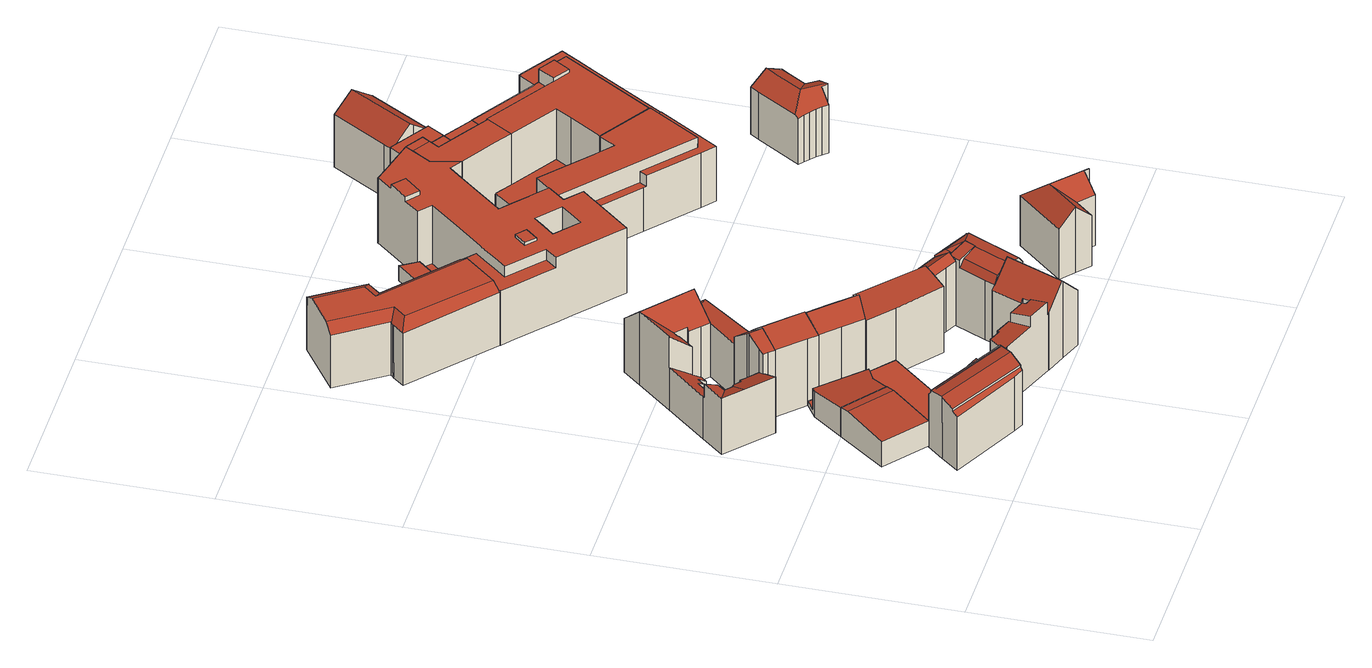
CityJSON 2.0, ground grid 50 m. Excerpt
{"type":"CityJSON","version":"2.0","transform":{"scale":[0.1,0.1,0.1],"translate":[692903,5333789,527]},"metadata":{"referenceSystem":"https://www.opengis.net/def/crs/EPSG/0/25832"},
"CityObjects":{
"building1":{"type":"Building","attributes":{"Gemeindeschluessel":"09162000","HoeheDach":"538.114","HoeheGrund":"528.506","Methode":"2000","NiedrigsteTraufeDesGebaeudes":"536.510","Geometrietyp2DReferenz":"3000","function":"31001_2000","roofType":"3100","measuredHeight":9.61,"storeysAboveGround":2},"geometry":[{"type":"MultiSurface","lod":"2","boundaries":[[[0,1,2,3,4]],[[4,5,6,0]],[[3,7,5,4]],[[8,9,2,1]],[[8,1,0,6]],[[7,3,2,9]],[[5,7,9,8,6]]],"semantics":{"surfaces":[{"type":"WallSurface"},{"type":"RoofSurface"},{"type":"GroundSurface"}],"values":[0,1,0,0,1,2,0]}}]},
"building2":{"type":"Building","attributes":{"Gemeindeschluessel":"09162000","HoeheDach":"547.770","HoeheGrund":"528.208","Methode":"2000","NiedrigsteTraufeDesGebaeudes":"545.065","Geometrietyp2DReferenz":"3000","function":"31001_9998","roofType":"3100","measuredHeight":19.56,"storeysAboveGround":6},"geometry":[{"type":"MultiSurface","lod":"2","boundaries":[[[10,11,12,13,14,15,16,17,18,19]],[[20,21,22,23,24,25]],[[10,26,27,11]],[[13,28,29,14]],[[28,30,31,32,29]],[[16,15,33,34,35,25,24]],[[12,11,27,36,37,31,30]],[[37,36,34,33,38]],[[25,35,39,20]],[[17,23,22,18]],[[10,19,21,20,39,26]],[[31,37,38,32]],[[15,14,29,32,38,33]],[[12,30,28,13]],[[36,27,26,39,35,34]],[[16,24,23,17]],[[18,22,21,19]]],"semantics":{"surfaces":[{"type":"GroundSurface"},{"type":"RoofSurface"},{"type":"WallSurface"}],"values":[0,1,2,2,1,2,2,1,2,2,2,2,2,2,1,2,2]}}]},
"building3":{"type":"Building","attributes":{"Gemeindeschluessel":"09162000","HoeheDach":"532.810","HoeheGrund":"528.420","Methode":"1000","NiedrigsteTraufeDesGebaeudes":"532.810","Geometrietyp2DReferenz":"3000","function":"31001_2000","roofType":"1000","measuredHeight":4.39,"storeysAboveGround":1},"geometry":[{"type":"MultiSurface","lod":"2","boundaries":[[[40,41,42,43]],[[44,45,46,47]],[[41,40,48,44,47,49]],[[43,42,50,46,45,51]],[[49,50,42,41]],[[48,51,45,44]],[[47,46,50,49]],[[43,51,48,40]]],"semantics":{"surfaces":[{"type":"WallSurface"},{"type":"GroundSurface"},{"type":"RoofSurface"}],"values":[0,0,1,2,0,0,0,0]}}]},
"building4":{"type":"Building","attributes":{"Gemeindeschluessel":"09162000","HoeheDach":"537.884","HoeheGrund":"528.452","Methode":"9999","NiedrigsteTraufeDesGebaeudes":"529.710","Geometrietyp2DReferenz":"3000","function":"31001_2000","roofType":"1000","measuredHeight":9.43},"geometry":[{"type":"MultiSurface","lod":"2","boundaries":[[[52,53,54,55]],[[56,9,2,57,58,52,55,59,60]],[[55,54,61,59]],[[62,57,2,63]],[[63,2,9,64]],[[56,65,64,9]],[[59,61,66,60]],[[58,57,62,67,68,69]],[[62,63,64,65,70,67]],[[56,60,66,71,70,65]],[[68,67,70,71]],[[58,69,53,52]],[[71,66,61,54,53,69,68]]],"semantics":{"surfaces":[{"type":"WallSurface"},{"type":"GroundSurface"},{"type":"RoofSurface"}],"values":[0,1,0,0,0,0,0,0,2,0,0,0,2]}}]},
"building5":{"type":"Building","attributes":{"Gemeindeschluessel":"09162000","HoeheDach":"552.320","HoeheGrund":"528.265","Methode":"2000","NiedrigsteTraufeDesGebaeudes":"547.486","Geometrietyp2DReferenz":"3000","function":"31001_9998","roofType":"3100","measuredHeight":24.05},"geometry":[{"type":"MultiSurface","lod":"2","boundaries":[[[72,73,74,75]],[[76,77,78,79,80]],[[81,79,78,73,82,83]],[[80,79,81,84]],[[75,74,85,86]],[[86,85,87,88]],[[76,80,84,89,90,72,75,86,88]],[[88,87,77,76]],[[89,83,82,90]],[[90,82,73,72]],[[84,81,83,89]],[[78,77,87,85,74,73]]],"semantics":{"surfaces":[{"type":"WallSurface"},{"type":"RoofSurface"},{"type":"GroundSurface"}],"values":[0,0,1,0,0,0,2,0,0,0,0,1]}}]},
"building6":{"type":"Building","attributes":{"Gemeindeschluessel":"09162000","HoeheDach":"551.880","HoeheGrund":"528.126","Methode":"2000","NiedrigsteTraufeDesGebaeudes":"531.721","Geometrietyp2DReferenz":"3000","function":"31001_9998","roofType":"3100","measuredHeight":23.75,"storeysAboveGround":5},"geometry":[{"type":"MultiSurface","lod":"2","boundaries":[[[91,92,93,94]],[[95,96,97,93,92,98,99,100,101,102,103,104,105,106]],[[107,108,109,110]],[[111,112,113,114,115,116]],[[117,118,119,120]],[[121,122,123,124]],[[125,126,108,107]],[[127,128,129,130,131]],[[115,114,132,133]],[[134,135,136,137]],[[138,139,140,141]],[[142,96,95,143]],[[144,100,99,145]],[[146,147,148,149,150,151]],[[152,97,96,142]],[[153,154,155,156]],[[157,158,159,160,161,162,163]],[[164,101,100,144]],[[141,140,148,147]],[[165,166,98,92,91,167]],[[162,161,150,149]],[[127,168,169,170,171,125,107,110,112,111,172,173,134,137,138,141,147,146,174,175,176,164,144,145,166,165,121,124,152,142,143,158,157,177,178,120,119,153,156,128]],[[169,179,180,170]],[[181,182,183,178,177,184]],[[185,186,171,170,180]],[[165,167,122,121]],[[135,134,173,187]],[[185,180,179,188,131,130,182,181]],[[158,143,95,106,159]],[[189,172,111,116]],[[94,123,122,167,91]],[[126,186,185,181,184,132,114,113,109,108]],[[145,99,98,166]],[[130,129,155,154,118,117,183,182]],[[156,155,129,128]],[[174,104,103,175]],[[127,131,188,168]],[[177,157,163,133,132,184]],[[172,189,187,173]],[[168,188,179,169]],[[174,146,151,190,105,104]],[[189,116,115,133,163,162,149,148,140,139,136,135,187]],[[176,102,101,164]],[[106,105,190,160,159]],[[137,136,139,138]],[[110,109,113,112]],[[183,117,120,178]],[[119,118,154,153]],[[126,125,171,186]],[[190,151,150,161,160]],[[152,124,123,94,93,97]],[[175,103,102,176]]],"semantics":{"surfaces":[{"type":"WallSurface"},{"type":"RoofSurface"},{"type":"GroundSurface"}],"values":[0,1,0,0,0,0,0,0,0,0,0,0,0,0,0,0,0,0,0,0,0,2,0,0,0,0,0,1,0,0,1,1,0,1,0,0,0,0,0,0,0,1,0,1,0,0,0,0,0,1,0,0]}}]},
"building7":{"type":"Building","attributes":{"Gemeindeschluessel":"09162000","HoeheDach":"552.524","HoeheGrund":"528.330","Methode":"2000","NiedrigsteTraufeDesGebaeudes":"547.489","Geometrietyp2DReferenz":"3000","function":"31001_9998","roofType":"3100","measuredHeight":24.19,"storeysAboveGround":6},"geometry":[{"type":"MultiSurface","lod":"2","boundaries":[[[76,191,192,193]],[[194,195,196,197]],[[193,192,198,199]],[[199,198,200,195,194]],[[200,198,192,191,201]],[[197,196,202,80]],[[196,195,200,201,202]],[[80,202,201,191,76]],[[80,76,193,199,194,197]]],"semantics":{"surfaces":[{"type":"WallSurface"},{"type":"RoofSurface"},{"type":"GroundSurface"}],"values":[0,0,0,0,1,0,1,0,2]}}]},
"building8":{"type":"Building","attributes":{"Gemeindeschluessel":"09162000","HoeheDach":"552.420","HoeheGrund":"528.360","Methode":"2000","NiedrigsteTraufeDesGebaeudes":"547.346","Geometrietyp2DReferenz":"3000","function":"31001_9998","roofType":"3100","measuredHeight":24.06,"storeysAboveGround":6},"geometry":[{"type":"MultiSurface","lod":"2","boundaries":[[[203,204,205,206]],[[206,205,207,208]],[[205,204,209,210,211,207]],[[208,212,213,214,215,216,217,203,206]],[[212,218,219,213]],[[217,209,204,203]],[[216,220,210,209,217]],[[213,219,221,214]],[[221,219,218,211,210,220]],[[221,220,216,215,214]],[[208,207,211,218,212]]],"semantics":{"surfaces":[{"type":"WallSurface"},{"type":"RoofSurface"},{"type":"GroundSurface"}],"values":[0,0,1,2,0,0,0,0,1,0,0]}}]},
"building9":{"type":"Building","attributes":{"Gemeindeschluessel":"09162000","HoeheDach":"528.510","HoeheGrund":"528.192","Methode":"2000","NiedrigsteTraufeDesGebaeudes":"528.510","Geometrietyp2DReferenz":"3000","function":"31001_2000","roofType":"1000","measuredHeight":0.318},"geometry":[{"type":"MultiSurface","lod":"2","boundaries":[[[222,223,224,225]],[[226,222,225,227,228,229]],[[229,230,231,226]],[[224,223,231,230,232,233]],[[223,222,226,231]],[[225,224,233,227]],[[232,228,227,233]],[[230,229,228,232]]],"semantics":{"surfaces":[{"type":"WallSurface"},{"type":"GroundSurface"},{"type":"RoofSurface"}],"values":[0,1,0,2,0,0,0,0]}}]},
"building10":{"type":"Building","attributes":{"Gemeindeschluessel":"09162000","HoeheDach":"545.169","HoeheGrund":"528.183","Methode":"2000","NiedrigsteTraufeDesGebaeudes":"544.132","Geometrietyp2DReferenz":"3000","function":"31001_9998","roofType":"1000","measuredHeight":16.99,"storeysAboveGround":5},"geometry":[{"type":"MultiSurface","lod":"2","boundaries":[[[234,235,236,237]],[[238,239,240,241]],[[242,243,244,245]],[[246,247,248,249]],[[250,251,244,243,252]],[[239,238,247,246]],[[249,248,235,234]],[[238,241,250,252,236,235,248,247]],[[252,243,242,237,236]],[[240,253,251,250,241]],[[240,239,246,249,234,237,242,245,253]],[[245,244,251,253]]],"semantics":{"surfaces":[{"type":"WallSurface"},{"type":"RoofSurface"},{"type":"GroundSurface"}],"values":[0,0,0,0,1,0,0,1,0,0,2,0]}}]},
"building11":{"type":"Building","attributes":{"Gemeindeschluessel":"09162000","HoeheDach":"552.690","HoeheGrund":"528.026","Methode":"2000","NiedrigsteTraufeDesGebaeudes":"545.383","Geometrietyp2DReferenz":"3000","function":"31001_9998","roofType":"3100","measuredHeight":24.66,"storeysAboveGround":5},"geometry":[{"type":"MultiSurface","lod":"2","boundaries":[[[254,255,256,257]],[[258,259,260,261]],[[262,263,264,265,266,267,268,269]],[[268,267,270,271]],[[272,273,274,275]],[[276,261,260,277,278]],[[260,259,279,280,256,255,281,277]],[[254,282,283,281,255]],[[275,274,284,285]],[[276,263,262,286,287,272,275,285,288,289,290,291,292,293,294,295,282,254,257,296,297,258,261]],[[296,280,279,297]],[[285,284,298,288]],[[257,256,280,296]],[[297,279,259,258]],[[292,291,299,300,301,302]],[[264,278,277,281,283,303,304,305,302,301,265]],[[290,306,299,291]],[[266,300,299,306,270,267]],[[287,307,273,272]],[[289,271,270,306,290]],[[295,303,283,282]],[[292,302,305,293]],[[262,269,308,286]],[[276,278,264,263]],[[269,268,271,298,284,274,273,307,308]],[[286,308,307,287]],[[301,300,266,265]],[[293,305,304,294]],[[294,304,303,295]],[[288,298,271,289]]],"semantics":{"surfaces":[{"type":"WallSurface"},{"type":"RoofSurface"},{"type":"GroundSurface"}],"values":[0,0,0,0,0,0,1,0,0,2,0,0,0,0,0,1,0,1,0,0,0,0,0,0,1,0,0,0,0,0]}}]},
"building12":{"type":"Building","attributes":{"Gemeindeschluessel":"09162000","HoeheDach":"550.372","HoeheGrund":"528.298","Methode":"2000","NiedrigsteTraufeDesGebaeudes":"547.273","Geometrietyp2DReferenz":"3000","function":"31001_9998","roofType":"3100","measuredHeight":22.07,"storeysAboveGround":5},"geometry":[{"type":"MultiSurface","lod":"2","boundaries":[[[309,310,311,312]],[[313,314,315,316]],[[317,318,319,315,314,311,310]],[[313,312,311,314]],[[316,315,319,320]],[[316,320,321,322,323,309,312,313]],[[321,324,325,322]],[[325,324,318,317,326]],[[310,309,323,326,317]],[[322,325,326,323]],[[318,324,321,320,319]]],"semantics":{"surfaces":[{"type":"WallSurface"},{"type":"RoofSurface"},{"type":"GroundSurface"}],"values":[0,0,1,0,0,2,0,1,0,0,0]}}]},
"building13":{"type":"Building","attributes":{"name":"City Hilton","Gemeindeschluessel":"09162000","HoeheDach":"546.960","HoeheGrund":"528.037","Methode":"2000","NiedrigsteTraufeDesGebaeudes":"544.720","Geometrietyp2DReferenz":"3000","function":"31001_2000","roofType":"1000","measuredHeight":18.92,"storeysAboveGround":5},"geometry":[{"type":"MultiSurface","lod":"2","boundaries":[[[327,328,329,330,331]],[[332,333,334,335]],[[336,337,338,339]],[[332,335,340,341,342,343]],[[327,344,345,346,328]],[[347,348,343,342,349,350]],[[351,352,353,354]],[[349,342,341,330,329,355,356,357]],[[358,359,334,333,360,361,353,352,338,337,345,344,362]],[[358,362,331,330,341,340,359]],[[337,336,363,346,345]],[[360,348,347,361]],[[336,339,356,355,363]],[[344,327,331,362]],[[346,363,355,329,328]],[[347,350,354,353,361]],[[343,348,360,333,332]],[[351,354,350,349,357]],[[359,340,335,334]],[[338,352,351,357,356,339]]],"semantics":{"surfaces":[{"type":"RoofSurface"},{"type":"WallSurface"},{"type":"GroundSurface"}],"values":[0,1,1,0,1,0,1,0,2,1,1,1,0,1,0,1,1,0,1,1]}}]},
"building14":{"type":"Building","attributes":{"Gemeindeschluessel":"09162000","HoeheDach":"550.280","HoeheGrund":"528.246","Methode":"2000","NiedrigsteTraufeDesGebaeudes":"546.483","Geometrietyp2DReferenz":"3000","function":"31001_9998","roofType":"3100","measuredHeight":22.03},"geometry":[{"type":"MultiSurface","lod":"2","boundaries":[[[364,365,366,367]],[[368,369,370,371,372]],[[373,374,375,376]],[[372,371,377,378]],[[379,375,374,380,381,377,371,370]],[[368,372,378,382,383,373,376,384,385,364,367]],[[365,386,387,379,370,369,366]],[[376,375,379,387,384]],[[384,387,386,385]],[[382,381,380,383]],[[367,366,369,368]],[[385,386,365,364]],[[378,377,381,382]],[[383,380,374,373]]],"semantics":{"surfaces":[{"type":"WallSurface"},{"type":"RoofSurface"},{"type":"GroundSurface"}],"values":[0,0,0,0,1,2,1,0,0,0,0,0,0,0]}}]},
"building15":{"type":"Building","attributes":{"Gemeindeschluessel":"09162000","HoeheDach":"550.460","HoeheGrund":"528.026","Methode":"2000","NiedrigsteTraufeDesGebaeudes":"546.911","Geometrietyp2DReferenz":"3000","function":"31001_9998","roofType":"3100","measuredHeight":22.43,"storeysAboveGround":5},"geometry":[{"type":"MultiSurface","lod":"2","boundaries":[[[388,389,390,391,392,393]],[[394,395,396,397,398,399]],[[400,401,402,403,399,398]],[[257,296,404,405,406]],[[282,283,402,401]],[[407,408,409,390,389]],[[254,257,406,410,411]],[[412,413,403,402,283]],[[400,398,397,414]],[[408,296,257,254,282,401,400,414,415,416,417,409]],[[418,415,414,397,396,419]],[[418,419,420,393,392,421]],[[396,395,422,420,419]],[[391,390,409,417]],[[405,388,422,423,410,406]],[[408,407,404,296]],[[282,254,411,412,283]],[[388,393,422]],[[394,399,403,413,423]],[[392,391,417,416,421]],[[422,395,394,423]],[[422,393,420]],[[405,404,407,389,388]],[[415,418,421,416]],[[411,410,423,413,412]]],"semantics":{"surfaces":[{"type":"RoofSurface"},{"type":"WallSurface"},{"type":"GroundSurface"}],"values":[0,0,1,1,1,1,1,0,1,2,1,0,1,1,0,1,1,0,1,1,1,0,0,1,0]}}]},
"building16":{"type":"Building","attributes":{"Gemeindeschluessel":"09162000","HoeheDach":"533.148","HoeheGrund":"528.370","Methode":"1000","NiedrigsteTraufeDesGebaeudes":"533.148","Geometrietyp2DReferenz":"3000","function":"31001_2000","roofType":"1000","measuredHeight":4.78},"geometry":[{"type":"MultiSurface","lod":"2","boundaries":[[[424,425,426,427,428,429]],[[430,431,432,433]],[[434,435,436,437,438,439]],[[439,438,429,428]],[[440,441,433,432,442,443]],[[440,443,436,435]],[[437,436,443,442,432,431,444,425,424,429,438]],[[425,444,431,430,445,426]],[[441,440,435,434,439,428,427,426,445,430,433]]],"semantics":{"surfaces":[{"type":"WallSurface"},{"type":"RoofSurface"},{"type":"GroundSurface"}],"values":[0,0,0,0,0,0,1,0,2]}}]},
"building17":{"type":"Building","attributes":{"Gemeindeschluessel":"09162000","HoeheDach":"550.120","HoeheGrund":"527.900","Methode":"2000","NiedrigsteTraufeDesGebaeudes":"530.133","Geometrietyp2DReferenz":"3000","function":"31001_9998","roofType":"1000","measuredHeight":22.22,"storeysAboveGround":6},"geometry":[{"type":"MultiSurface","lod":"2","boundaries":[[[446,447,448,449]],[[450,451,452,453,454,455,456,457]],[[448,447,458,459]],[[460,461,462,463]],[[464,465,466,467,468,469]],[[470,471,472,473,460,463,474,475,476,456,455,454,453,477,478,479,480,481,482,483,484,485,486,487,488,489,490,491,492,493,494,469,468,467,495,496,497,498,499,500,501,502,503,504,505,506,507,508]],[[509,510,511,512]],[[492,491,490,489,488,487,486,513,514,515,516,510,509,517,518,519,493]],[[520,459,458,521]],[[522,523,524,525]],[[471,470,508,526,527,528]],[[478,529,530,479]],[[471,528,531,472]],[[507,532,526,508]],[[533,534,535,536,537,538,539,540,504,503,502,501,500]],[[541,542,543,544]],[[543,545,546,547,548,549,550,551,552,553,554,555,544]],[[493,519,556,494]],[[557,512,511,558,548,547]],[[559,560,561,562]],[[473,472,531,563,461,460]],[[466,564,565,542,541,566,498,497,496,495,467]],[[494,556,464,469]],[[567,568,537,536]],[[569,570,481,480,479,530]],[[566,571,533,500,499,498]],[[554,553,535,534]],[[568,572,538,537]],[[504,540,573,505]],[[521,458,447,446]],[[456,476,475,474,463,462,574,575,576,457]],[[522,577,562,561,578,523]],[[579,532,507,506,505,573]],[[539,538,572,580]],[[525,581,559,562,577,522]],[[486,485,484,483,482,481,570,582,583,584,585,513]],[[449,448,459,520]],[[524,586,560,559,581,525]],[[544,555,554,534,533,571,566,541]],[[558,511,510,516,515,514,513,585,584,583,582,570,569,530,529,587,452,451,450,457,576,575,574,462,461,563,531,528,527,526,532,579,573,540,539,580,567,536,535,553,552,551,550,549,548],[521,446,449,520],[578,561,560,586,524,523]],[[580,572,568,567]],[[556,519,518,517,509,512,557,547,546,545,543,542,565,564,466,465,464]],[[587,529,478,477,453,452]]],"semantics":{"surfaces":[{"type":"WallSurface"},{"type":"RoofSurface"},{"type":"GroundSurface"}],"values":[0,0,1,0,0,2,0,0,0,0,0,0,0,0,0,0,0,0,0,0,0,0,0,0,0,0,0,1,0,0,0,0,0,0,1,0,0,0,1,1,0,1,0]}}]},
"building18":{"type":"Building","attributes":{"Gemeindeschluessel":"09162000","HoeheDach":"548.966","HoeheGrund":"528.065","Methode":"2000","NiedrigsteTraufeDesGebaeudes":"544.094","Geometrietyp2DReferenz":"3000","function":"31001_9998","roofType":"3100","measuredHeight":20.9,"storeysAboveGround":5},"geometry":[{"type":"MultiSurface","lod":"2","boundaries":[[[588,589,590,591]],[[592,593,594,595]],[[589,588,596,597]],[[598,599,600,601]],[[599,602,603,600]],[[595,594,604,605]],[[603,606,607,600]],[[592,595,605,590,589,597,608,607,606]],[[598,596,588,591,609,599]],[[608,597,596,598,601]],[[600,607,608,601]],[[599,609,604,594,593,602]],[[609,591,590,605,604]],[[592,606,603,602,593]]],"semantics":{"surfaces":[{"type":"WallSurface"},{"type":"RoofSurface"},{"type":"GroundSurface"}],"values":[0,0,0,1,1,0,0,2,1,0,0,1,0,0]}}]},
"building19":{"type":"Building","attributes":{"Gemeindeschluessel":"09162000","HoeheDach":"548.490","HoeheGrund":"527.948","Methode":"2000","NiedrigsteTraufeDesGebaeudes":"541.849","Geometrietyp2DReferenz":"3000","function":"31001_9998","roofType":"1000","measuredHeight":20.54,"storeysAboveGround":6},"geometry":[{"type":"MultiSurface","lod":"2","boundaries":[[[478,479,610,611,612,613]],[[614,615,616,617,618,619]],[[620,621,622,623]],[[624,625,626,481]],[[627,617,616,628,629,622,621,613,612]],[[630,631,632,633]],[[634,635,636,637]],[[636,635,638,639,619,618,640,632,631]],[[478,613,621,620]],[[641,628,616,615]],[[626,625,630,633,611,610]],[[624,637,636,631,630,625]],[[623,622,629,642]],[[643,639,638,644]],[[642,629,628,641]],[[481,626,610,479]],[[614,619,639,643]],[[624,481,479,478,620,623,642,641,615,614,643,644,634,637]],[[644,638,635,634]],[[618,617,627,640]],[[627,612,611,633,632,640]]],"semantics":{"surfaces":[{"type":"WallSurface"},{"type":"RoofSurface"},{"type":"GroundSurface"}],"values":[0,0,0,0,1,0,0,1,0,0,1,0,0,0,0,0,0,2,0,0,0]}}]},
"building20":{"type":"Building","attributes":{"Gemeindeschluessel":"09162000","HoeheDach":"532.408","HoeheGrund":"527.820","Methode":"1000","NiedrigsteTraufeDesGebaeudes":"532.408","Geometrietyp2DReferenz":"3000","function":"31001_9998","roofType":"1000","measuredHeight":4.59,"storeysAboveGround":1},"geometry":[{"type":"MultiSurface","lod":"2","boundaries":[[[645,646,647,648,649,650]],[[651,652,653,654,655,656,657,647,646,645]],[[658,659,652,651,645,650]],[[648,647,657,660]],[[656,655,661,662,660,657]],[[663,664,659,658,650,649,648,660,662,661]],[[659,664,653,652]],[[663,654,653,664]],[[661,655,654,663]]],"semantics":{"surfaces":[{"type":"WallSurface"},{"type":"RoofSurface"},{"type":"GroundSurface"}],"values":[0,1,0,0,0,2,0,0,0]}}]},
"building21":{"type":"Building","attributes":{"Gemeindeschluessel":"09162000","HoeheDach":"548.690","HoeheGrund":"527.890","Methode":"2000","NiedrigsteTraufeDesGebaeudes":"545.255","Geometrietyp2DReferenz":"3000","function":"31001_9998","roofType":"1000","measuredHeight":20.8,"storeysAboveGround":6},"geometry":[{"type":"MultiSurface","lod":"2","boundaries":[[[665,666,667,668,669,670]],[[671,672,673,674,675,676]],[[528,677,678,526,508,679,680,471]],[[669,681,682,683,684,670]],[[508,526,685,686]],[[687,688,689,690,691,692,531,472]],[[693,531,692,691,690,694,695,676,675,678,677,528]],[[696,472,531,693,528,471]],[[695,694,697,698,671,676]],[[698,697,666,665,670,684,683,673,672,671]],[[674,673,683,682,699,686,685]],[[675,674,685,526,678]],[[700,689,688,687,472,696,471,680,679,508,686,699,682,681,669,668,667]],[[689,700,667,666,697,694,690]]],"semantics":{"surfaces":[{"type":"WallSurface"},{"type":"RoofSurface"},{"type":"GroundSurface"}],"values":[0,0,0,0,0,0,1,0,0,1,0,1,2,0]}}]},
"building22":{"type":"Building","attributes":{"Gemeindeschluessel":"09162000","HoeheDach":"545.316","HoeheGrund":"527.740","Methode":"1000","NiedrigsteTraufeDesGebaeudes":"545.316","Geometrietyp2DReferenz":"3000","function":"31001_9998","roofType":"1000","measuredHeight":17.58,"storeysAboveGround":5},"geometry":[{"type":"MultiSurface","lod":"2","boundaries":[[[701,683,702,703,704,705,706,707]],[[708,703,702,709]],[[710,701,707,711]],[[712,706,705,713]],[[711,707,706,712]],[[711,712,713,714,708,709,715,710]],[[714,704,703,708]],[[715,683,701,710]],[[713,705,704,714]],[[709,702,683,715]]],"semantics":{"surfaces":[{"type":"RoofSurface"},{"type":"WallSurface"},{"type":"GroundSurface"}],"values":[0,1,1,1,1,2,1,1,1,1]}}]},
"building23":{"type":"Building","attributes":{"Gemeindeschluessel":"09162000","HoeheDach":"545.200","HoeheGrund":"527.851","Methode":"2000","NiedrigsteTraufeDesGebaeudes":"545.200","Geometrietyp2DReferenz":"3000","function":"31001_9998","roofType":"1000","measuredHeight":17.35,"storeysAboveGround":5},"geometry":[{"type":"MultiSurface","lod":"2","boundaries":[[[716,717,718,719]],[[720,717,716,667]],[[682,718,717,720]],[[667,716,719,669]],[[669,682,720,667]],[[669,719,718,682]]],"semantics":{"surfaces":[{"type":"RoofSurface"},{"type":"WallSurface"},{"type":"GroundSurface"}],"values":[0,1,1,1,2,1]}}]},
"building24":{"type":"Building","attributes":{"Gemeindeschluessel":"09162000","HoeheDach":"549.140","HoeheGrund":"527.370","Methode":"2000","NiedrigsteTraufeDesGebaeudes":"543.429","Geometrietyp2DReferenz":"3000","function":"31001_9998","roofType":"3100","measuredHeight":21.77,"storeysAboveGround":6},"geometry":[{"type":"MultiSurface","lod":"2","boundaries":[[[721,722,723,724,725,726]],[[727,728,729,730]],[[731,732,733,734,735,736]],[[723,729,728,736,735,734,737,738,724]],[[731,736,728,727]],[[738,737,734,733,739,740,741,742]],[[743,744,742,741]],[[724,738,742,744,725]],[[730,729,723,722]],[[732,731,727,730,722,721,726,743,741,740,739,733]],[[726,725,744,743]]],"semantics":{"surfaces":[{"type":"WallSurface"},{"type":"RoofSurface"},{"type":"GroundSurface"}],"values":[0,0,0,1,0,0,0,1,0,2,0]}}]},
"building25":{"type":"Building","attributes":{"Gemeindeschluessel":"09162000","HoeheDach":"531.770","HoeheGrund":"527.830","Methode":"2000","NiedrigsteTraufeDesGebaeudes":"528.520","Geometrietyp2DReferenz":"3000","function":"51009_1610","roofType":"1000","measuredHeight":3.94},"geometry":[{"type":"MultiSurface","lod":"2","boundaries":[[[745,746,747,748]],[[748,747,749,750]],[[751,752,753,754]],[[755,756,757,758,759,751,754,760,746,745]],[[757,756,755,745,748,750,761,762,763,764]],[[764,765,758,757]],[[750,749,766,761]],[[760,754,753,767]],[[758,765,768,759]],[[752,768,765,764,763,762,761,766,767,753]],[[746,760,767,766,749,747]],[[751,759,768,752]]],"semantics":{"surfaces":[{"type":"WallSurface"},{"type":"RoofSurface"},{"type":"GroundSurface"}],"values":[0,0,1,0,2,0,0,0,1,0,1,0]}}]},
"building26":{"type":"Building","attributes":{"Gemeindeschluessel":"09162000","HoeheDach":"549.640","HoeheGrund":"527.676","Methode":"2000","NiedrigsteTraufeDesGebaeudes":"545.250","Geometrietyp2DReferenz":"3000","function":"31001_9998","roofType":"1000","measuredHeight":21.96,"storeysAboveGround":6},"geometry":[{"type":"MultiSurface","lod":"2","boundaries":[[[769,770,771,772]],[[773,774,775,776]],[[777,778,779,780]],[[781,782,783,784]],[[785,786,787,788]],[[789,790,791,666,792,793]],[[794,789,793,795]],[[796,781,784,797]],[[798,782,781,796]],[[799,800,801,802]],[[772,771,803,804]],[[805,806,807,808]],[[809,810,811,812]],[[813,814,770,769]],[[804,803,806,805]],[[773,776,795,793,792,777,780,809,812,813,769,772,804,805,808,815,816,785,788]],[[792,666,778,777]],[[816,817,786,785]],[[808,807,818,815]],[[776,775,794,795]],[[819,779,778,666,791,820,821]],[[814,813,812,811]],[[815,818,817,816]],[[820,797,784,783,821]],[[799,802,787,786,817,818,807,806,803,771,770,814,811,810,822]],[[794,775,774,801,800,798,796,797,790,789]],[[809,780,779,819,822,810]],[[773,788,787,802,801,774]],[[791,790,797,820]],[[822,819,821,783,782,798,800,799]]],"semantics":{"surfaces":[{"type":"WallSurface"},{"type":"RoofSurface"},{"type":"GroundSurface"}],"values":[0,0,0,1,0,0,0,0,0,0,0,0,0,0,0,2,0,0,0,0,1,0,0,0,1,1,0,0,0,0]}}]},
"building27":{"type":"Building","attributes":{"Gemeindeschluessel":"09162000","HoeheDach":"546.420","HoeheGrund":"528.120","Methode":"2000","NiedrigsteTraufeDesGebaeudes":"542.559","Geometrietyp2DReferenz":"3000","function":"31001_9998","roofType":"3100","measuredHeight":18.3,"storeysAboveGround":5},"geometry":[{"type":"MultiSurface","lod":"2","boundaries":[[[823,824,825,826,827,828]],[[829,830,831,832]],[[833,834,830,829]],[[825,824,835,836]],[[837,838,839,840]],[[841,842,843,844,845,846]],[[839,847,848,849,850,840]],[[848,851,828,827,852,849]],[[853,854,855,856]],[[836,857,858,859,860,843,842,841,861,833,829,832,853,856,837,840,850,849,852,827,826,825]],[[862,845,844,863,864,865,866]],[[866,867,823,828,851,848,847]],[[861,841,846,868,834,833]],[[832,831,854,853]],[[865,869,835,824,823,867,866]],[[838,855,854,831,830,834,868,846,845,862,866,847,839]],[[856,855,838,837]],[[863,844,843,860,859,864]],[[859,858,857,836,835,869,865,864]]],"semantics":{"surfaces":[{"type":"WallSurface"},{"type":"GroundSurface"},{"type":"RoofSurface"}],"values":[0,0,0,0,0,0,0,0,0,1,2,2,0,0,2,2,0,0,0]}}]}
},
"vertices":[
[135,476,111],[151,498,108],[151,498,15],[48,363,15],[48,363,95],[167,268,95],[253,383,111],[167,268,15],[269,406,108],[269,406,15],
[386,123,12],[365,102,12],[320,58,12],[289,71,12],[86,172,12],[128,222,12],[167,268,12],[268,214,12],[359,166,12],[404,143,12],[398,136,192],[404,143,182],[359,166,182],[268,214,182],[167,268,182],[162,261,192],[386,123,201],[365,102,207],[289,71,184],[86,172,181],[320,58,186],[327,64,192],[97,186,192],[128,222,207],[130,224,208],[162,261,198],[363,100,208],[327,64,198],[97,186,198],[398,136,198],
[453,429,14],[383,489,14],[383,489,58],[453,429,58],[167,268,14],[167,268,58],[269,406,58],[269,406,14],[268,214,14],[306,453,14],[306,453,58],[268,214,58],
[287,592,15],[287,592,27],[336,543,27],[336,543,15],[306,453,15],[218,585,15],[264,615,15],[385,493,15],[383,489,15],[385,493,27],[218,585,97],[151,498,109],[269,406,107],[306,453,100],[383,489,27],[231,594,95],[231,594,27],[264,615,27],[349,474,95],[349,474,27],
[213,760,13],[213,760,253],[217,764,248],[217,764,13],[290,773,13],[290,773,205],[244,730,253],[196,684,225],[196,684,13],[181,700,226],[182,723,233],[170,710,226],[181,700,13],[254,808,205],[254,808,13],[275,788,205],[275,788,13],[170,710,13],[182,723,13],
[156,749,47],[156,749,156],[183,725,156],[183,725,57],[130,667,190],[170,710,165],[182,723,157],[155,748,157],[138,763,157],[131,762,159],[126,757,162],[109,772,162],[96,772,166],[93,770,168],[92,771,168],[58,730,190],[242,952,11],[242,952,188],[242,945,184],[242,945,11],[211,909,11],[214,912,11],[214,912,184],[212,910,184],[212,910,96],[211,909,96],[291,1111,183],[398,1019,183],[398,1019,11],[291,1111,11],[217,764,11],[217,764,57],[213,760,57],[213,760,11],[237,957,11],[237,957,194],[326,891,11],[374,947,11],[374,947,247],[373,945,249],[326,891,184],[158,957,246],[158,957,148],[198,893,11],[198,893,95],[178,869,95],[178,869,11],[159,883,11],[159,883,112],[97,808,110],[97,808,11],[170,710,11],[130,667,11],[131,762,11],[138,763,11],[70,790,11],[90,814,11],[90,814,116],[87,810,116],[87,810,170],[70,790,170],[182,723,11],[421,1000,11],[421,1000,183],[396,970,218],[396,970,11],[58,841,11],[5,778,11],[5,778,190],[7,780,189],[56,838,189],[56,838,146],[58,841,146],[126,757,11],[190,788,11],[155,748,11],[190,788,47],[305,910,11],[275,935,11],[281,941,11],[248,969,11],[235,891,11],[220,874,11],[93,770,11],[96,772,11],[109,772,11],[159,958,11],[246,1058,11],[275,935,184],[281,941,192],[242,1053,246],[244,1056,249],[246,1058,246],[159,958,246],[250,968,191],[248,969,194],[220,874,74],[305,910,184],[235,891,74],[73,787,168],
[290,773,206],[306,759,205],[306,759,13],[287,592,13],[287,592,226],[264,615,226],[264,615,13],[381,681,206],[381,681,13],[339,642,255],[248,734,255],[196,684,226],
[385,493,14],[385,493,227],[336,543,227],[336,543,14],[287,592,227],[287,592,14],[395,498,232],[447,525,254],[336,638,254],[381,681,14],[453,607,14],[504,555,14],[485,545,14],[448,526,14],[395,498,14],[381,681,203],[453,607,204],[448,526,253],[504,555,203],
[569,244,12],[569,244,15],[531,192,15],[531,192,12],[516,262,12],[512,203,12],[498,185,12],[464,206,12],[464,206,15],[516,262,15],[498,185,15],[512,203,15],
[254,808,12],[254,808,182],[326,891,181],[326,891,12],[306,759,172],[306,759,12],[430,921,12],[430,921,171],[374,947,12],[374,947,179],[396,970,171],[396,970,12],[290,773,12],[290,773,175],[275,788,178],[275,788,12],[437,933,172],[438,933,171],[371,943,180],[438,933,12],
[702,194,10],[702,194,253],[708,192,247],[708,192,10],[696,6,10],[696,6,186],[634,29,253],[634,29,10],[397,117,10],[571,52,10],[571,52,191],[565,54,185],[565,54,231],[495,80,231],[495,80,197],[397,117,197],[520,140,214],[520,140,185],[433,172,10],[433,172,185],[470,158,185],[470,158,10],[573,51,10],[631,30,257],[573,51,194],[741,123,189],[764,170,186],[699,195,257],[647,215,10],[647,215,199],[474,164,184],[474,164,10],[386,123,10],[404,143,10],[522,146,10],[520,140,10],[569,121,10],[565,110,10],[599,98,10],[610,130,10],[602,133,10],[637,219,10],[764,170,10],[741,123,10],[522,146,184],[565,110,218],[585,103,218],[585,103,185],[599,98,200],[637,219,188],[602,133,189],[610,130,198],[569,121,214],[404,143,192],[386,123,197],
[616,373,13],[616,373,231],[575,332,225],[575,332,13],[453,429,13],[453,429,224],[383,489,224],[383,489,13],[637,396,234],[475,540,234],[385,493,224],[385,493,13],[504,555,13],[662,423,13],[651,411,13],[504,555,208],[662,423,203],[651,411,217],
[405,1619,178],[248,1752,178],[202,1751,200],[422,1563,200],[442,1587,178],[94,1650,177],[94,1650,10],[326,1452,10],[326,1452,180],[280,1790,178],[280,1790,10],[185,1930,10],[185,1930,178],[327,1453,181],[346,1475,200],[138,1657,200],[94,1651,178],[405,1619,10],[247,1753,10],[247,1753,179],[125,1686,178],[120,1682,178],[169,1693,200],[128,1690,178],[37,1829,179],[37,1829,10],[130,1693,10],[130,1693,180],[235,1789,200],[154,1908,200],[64,1848,200],[358,1489,10],[327,1453,10],[120,1682,10],[125,1686,10],[442,1587,10],[279,1789,178],
[665,350,12],[665,350,215],[616,373,215],[616,373,12],[629,387,12],[629,387,229],[632,391,233],[651,411,212],[651,411,12],[733,396,12],[733,396,195],[725,379,210],[725,379,12],[662,423,199],[662,423,12],[712,352,233],[694,414,195],[666,427,195],[666,427,12],[694,414,12],[710,348,12],[702,332,12],[702,332,215],[710,348,229],
[822,328,221],[846,341,200],[846,342,199],[790,368,200],[733,396,200],[738,368,221],[753,293,235],[769,325,235],[712,352,224],[710,348,225],[702,332,224],[697,320,224],[702,332,10],[661,245,10],[661,245,199],[697,320,199],[764,170,200],[749,176,221],[708,192,233],[778,200,200],[778,200,10],[846,342,10],[705,193,234],[702,194,234],[661,210,221],[711,313,221],[710,348,10],[725,379,10],[733,396,10],[790,368,10],[725,379,199],[712,352,199],[726,345,221],[733,396,199],[769,325,234],[753,293,234],
[431,1659,61],[432,1659,61],[432,1659,14],[431,1659,14],[280,1790,14],[280,1790,61],[531,1774,14],[531,1774,61],[562,1726,61],[562,1726,14],[400,1623,14],[405,1619,14],[405,1619,61],[400,1623,61],[247,1753,61],[247,1753,14],[442,1587,14],[474,1624,14],[474,1624,61],[442,1587,61],[432,1660,61],[432,1660,14],
[548,1437,217],[548,1437,226],[519,1403,226],[519,1403,217],[630,1532,217],[669,1499,217],[704,1469,217],[704,1469,9],[669,1499,9],[630,1532,9],[630,1533,9],[630,1533,217],[520,1460,226],[491,1427,226],[771,1698,9],[771,1698,217],[738,1660,217],[738,1660,9],[327,1453,183],[354,1485,183],[358,1489,183],[358,1489,9],[354,1485,9],[327,1453,9],[817,1805,9],[787,1757,9],[807,1675,9],[772,1697,9],[737,1658,9],[701,1616,9],[631,1534,9],[736,1442,9],[751,1429,9],[710,1380,9],[726,1367,9],[758,1339,9],[742,1321,9],[717,1292,9],[688,1258,9],[659,1224,9],[631,1191,9],[598,1219,9],[567,1246,9],[500,1303,9],[461,1336,9],[434,1360,9],[361,1422,9],[328,1450,9],[329,1451,9],[384,1519,9],[412,1552,9],[437,1581,9],[442,1587,9],[496,1650,9],[562,1726,9],[566,1732,9],[602,1774,9],[645,1823,9],[683,1867,9],[683,1868,9],[734,1855,9],[743,1853,9],[833,1832,9],[461,1336,183],[461,1336,217],[489,1369,217],[489,1369,183],[631,1191,217],[598,1219,217],[567,1246,217],[500,1303,217],[434,1360,183],[361,1422,183],[328,1450,183],[491,1427,217],[520,1460,217],[558,1370,123],[558,1370,217],[625,1313,217],[625,1313,115],[833,1832,217],[817,1805,217],[787,1757,217],[751,1429,217],[710,1380,217],[807,1675,217],[743,1853,217],[562,1726,31],[566,1732,31],[566,1732,217],[602,1774,217],[602,1774,231],[645,1823,231],[645,1823,217],[683,1867,217],[437,1581,31],[437,1581,183],[472,1552,183],[472,1552,31],[447,1523,183],[419,1489,183],[389,1455,183],[389,1455,217],[419,1489,217],[447,1523,217],[472,1552,217],[531,1620,217],[601,1702,217],[601,1702,31],[531,1620,31],[329,1451,183],[462,1392,183],[462,1392,217],[678,1375,115],[678,1375,217],[612,1432,217],[612,1432,123],[772,1697,217],[384,1519,183],[412,1552,183],[442,1587,31],[637,1744,217],[637,1744,231],[726,1367,217],[758,1339,217],[496,1650,31],[680,1793,231],[683,1868,217],[737,1658,217],[701,1616,217],[631,1534,217],[587,1403,123],[587,1403,217],[734,1855,217],[680,1793,217],[653,1346,115],[742,1321,217],[717,1292,217],[688,1258,217],[659,1224,217],[653,1346,217],[736,1442,217],
[1039,56,173],[1039,56,11],[1083,107,11],[1083,107,173],[1172,97,11],[1172,97,219],[1161,107,219],[1161,107,11],[1001,89,219],[1001,89,11],[1001,89,220],[1082,181,220],[1080,257,171],[961,123,171],[1173,98,220],[1209,139,171],[1127,69,173],[1127,69,11],[1209,139,11],[1080,257,11],[961,123,11],[1085,106,172],
[710,1380,148],[726,1399,148],[726,1399,215],[751,1429,215],[1159,1261,9],[1155,1263,9],[1155,1263,215],[1156,1263,215],[1156,1263,183],[1159,1261,183],[788,1471,9],[788,1471,215],[927,1351,215],[927,1351,9],[902,1216,9],[902,1216,148],[758,1339,148],[1061,1112,215],[1004,1358,215],[974,1311,215],[910,1209,148],[910,1209,183],[923,1231,183],[923,1231,148],[1077,1066,9],[1077,1066,183],[1040,1097,183],[1040,1097,9],[1128,1147,183],[1188,1242,183],[1061,1112,183],[1004,1358,9],[974,1311,9],[1188,1242,9],[1128,1147,9],
[788,1471,54],[871,1567,54],[908,1612,54],[908,1612,8],[871,1567,8],[788,1471,8],[910,1366,54],[927,1352,54],[1009,1481,54],[1061,1449,54],[1091,1497,54],[1046,1525,54],[955,1582,54],[910,1366,8],[927,1352,8],[955,1582,8],[1091,1497,8],[1046,1525,8],[1061,1449,8],[1009,1481,8],
[935,1736,183],[1018,1683,183],[1018,1683,9],[935,1736,9],[934,1736,9],[934,1736,183],[853,1749,183],[870,1777,183],[885,1800,183],[885,1800,217],[870,1777,217],[853,1749,217],[802,1781,217],[819,1809,217],[819,1809,9],[802,1781,9],[934,1737,9],[949,1760,9],[949,1760,183],[934,1737,183],[835,1831,217],[835,1831,9],[871,1635,9],[908,1612,9],[955,1582,9],[955,1582,217],[908,1612,217],[871,1635,217],[807,1676,217],[1001,1656,217],[917,1709,217],[807,1676,9],[1001,1656,183],[917,1709,183],[885,1800,9],[1001,1656,9],
[835,1831,183],[979,1808,183],[980,1809,183],[935,1838,183],[872,1877,183],[865,1882,183],[833,1832,183],[980,1809,7],[979,1808,7],[835,1831,7],[833,1832,7],[865,1882,7],[872,1877,7],[935,1838,7],[949,1760,7],
[1018,1683,182],[1033,1707,182],[949,1760,182],[934,1736,182],[1033,1707,9],
[926,1844,4],[935,1838,4],[935,1838,213],[926,1844,221],[872,1877,172],[872,1877,4],[988,1804,4],[988,1804,164],[980,1809,172],[980,1809,4],[1017,1854,4],[1098,1989,4],[1098,1990,4],[1098,1990,164],[1098,1989,164],[1017,1854,164],[1081,2000,180],[1036,2028,221],[1081,2000,4],[1036,2028,4],[983,2061,4],[983,2061,173],[888,1904,4],[888,1904,172],
[1033,1707,8],[1033,1707,15],[949,1760,15],[949,1760,8],[979,1808,15],[979,1808,8],[1132,1645,32],[1162,1694,32],[1067,1753,32],[1037,1705,32],[1037,1705,8],[1132,1645,8],[1224,1587,8],[1224,1587,48],[1132,1645,48],[1037,1705,15],[1064,1756,8],[1067,1753,8],[1162,1694,8],[1254,1636,8],[1254,1636,48],[1064,1756,15],[1067,1753,15],[1162,1694,48],
[1384,1556,7],[1384,1556,182],[1383,1555,182],[1383,1555,7],[1004,1358,7],[1004,1358,216],[1061,1449,216],[1061,1449,7],[1033,1707,7],[1033,1707,183],[1223,1587,183],[1223,1587,7],[1253,1503,226],[1283,1551,226],[1236,1580,226],[1206,1533,226],[1159,1261,7],[1159,1261,182],[1155,1263,182],[1155,1263,7],[955,1582,216],[1004,1660,216],[1004,1660,183],[1018,1683,7],[955,1582,7],[1091,1497,216],[1091,1497,7],[1253,1503,216],[1206,1533,216],[1283,1551,216],[1319,1528,182],[1319,1528,216],[1153,1264,216],[1153,1264,182],[1384,1555,182],[1384,1555,7],[1379,1547,7],[1379,1547,182],[1354,1506,182],[1354,1506,7],[1254,1636,7],[1254,1636,182],[1255,1637,182],[1255,1637,7],[1260,1634,7],[1260,1634,182],[1321,1454,7],[1188,1242,7],[1188,1242,182],[1321,1454,182],[1224,1588,183],[1206,1533,183],[1236,1580,183],[1224,1588,182],
[1426,1023,194],[1474,993,162],[1474,993,11],[1426,1023,11],[1379,1052,11],[1379,1052,162],[1348,836,11],[1348,836,165],[1336,850,165],[1336,850,11],[1385,864,11],[1385,864,191],[1458,967,161],[1458,967,11],[1296,889,11],[1296,889,159],[1282,900,156],[1282,900,11],[1399,851,11],[1401,852,11],[1451,888,11],[1451,888,161],[1401,852,194],[1399,851,193],[1288,910,162],[1362,1026,161],[1362,1026,11],[1288,910,11],[1365,1031,161],[1365,1031,11],[1324,864,11],[1324,864,163],[1310,877,161],[1310,877,11],[1435,929,11],[1430,921,11],[1429,920,11],[1434,912,11],[1397,853,11],[1399,856,194],[1434,912,161],[1429,920,161],[1430,921,160],[1358,915,194],[1400,981,194],[1397,853,193],[1435,929,160]
]}
